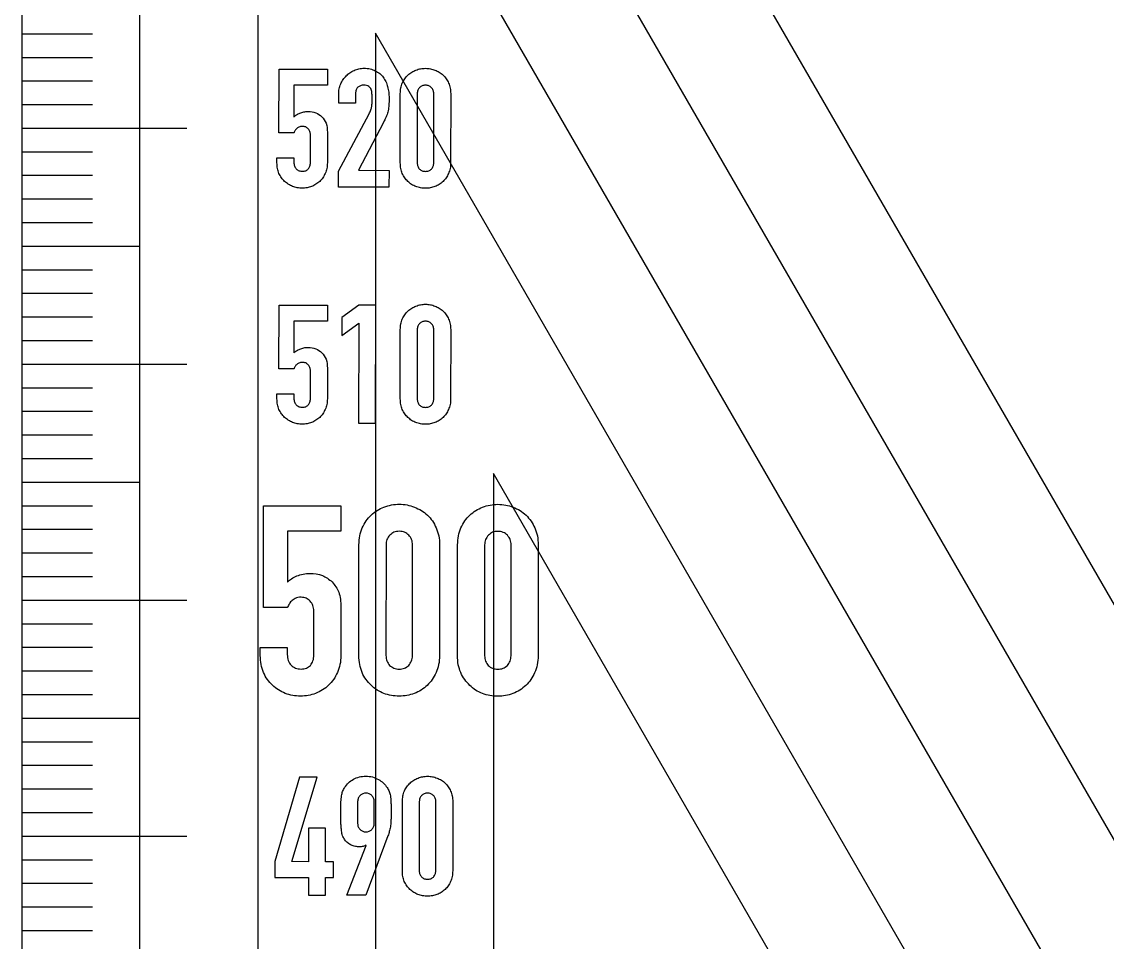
# Model space of a CAD drawing. Header units: millimetres. Extents: x 0 to 736, y 0 to 580.
# Drawn here: x 0 to 46.01, y 485.5 to 524.51 of the extents above; entities that cross this region are included whole.
import ezdxf

# ---------------------------------------------------------------- set-up
doc = ezdxf.new("R2010")
doc.units = ezdxf.units.MM
doc.layers.get('0').update_dxf_attribs({"linetype": 'CONTINUOUS'})

msp = doc.modelspace()

# ---------------------------------------------------------------- linework, layer by layer
for p, q in [((0, 524), (3, 524)), ((0, 523), (3, 523)), ((10.904, 519.802), (10.906, 522.499)), ((10.906, 522.499), (12.957, 522.497)), ((12.957, 522.497), (12.957, 521.823)), ((0, 522), (3, 522)), ((11.538, 521.824), (11.537, 520.476)), ((12.957, 521.823), (11.538, 521.824)), ((13.433, 521.057), (13.434, 521.451)), ((14.15, 521.464), (14.15, 521.057)), ((16.044, 518.527), (16.046, 521.462)), ((16.762, 521.462), (16.76, 518.527)), ((17.462, 518.526), (17.465, 521.461)), ((18.181, 521.461), (18.179, 518.525)), ((0, 521), (3, 521)), ((14.15, 521.057), (13.433, 521.057)), ((13.431, 518.171), (14.725, 520.607)), ((0, 520), (7, 520)), ((15.329, 520.241), (14.274, 518.212)), ((11.536, 519.802), (10.904, 519.802)), ((12.238, 518.544), (12.239, 519.717)), ((12.955, 519.822), (12.954, 518.53)), ((0, 519), (3, 519)), ((10.819, 518.531), (10.819, 518.742)), ((10.819, 518.742), (11.536, 518.741)), ((11.536, 518.741), (11.535, 518.559)), ((13.431, 517.497), (13.431, 518.171)), ((14.274, 518.212), (15.566, 518.211)), ((15.566, 518.211), (15.565, 517.495)), ((0, 518), (3, 518)), ((15.565, 517.495), (13.431, 517.497)), ((0, 517), (3, 517)), ((0, 516), (3, 516)), ((0, 515), (5, 515)), ((0, 514), (3, 514)), ((0, 513), (3, 513)), ((10.904, 509.802), (10.906, 512.499)), ((10.906, 512.499), (12.957, 512.497)), ((12.957, 512.497), (12.957, 511.823)), ((0, 512), (3, 512)), ((11.538, 511.824), (11.537, 510.476)), ((12.957, 511.823), (11.538, 511.824)), ((16.044, 508.527), (16.046, 511.462)), ((16.762, 511.462), (16.76, 508.527)), ((17.462, 508.526), (17.465, 511.461)), ((18.181, 511.461), (18.179, 508.525)), ((0, 511), (3, 511)), ((0, 510), (7, 510)), ((11.536, 509.802), (10.904, 509.802)), ((12.955, 509.822), (12.954, 508.53)), ((12.238, 508.544), (12.239, 509.717)), ((0, 509), (3, 509)), ((10.819, 508.531), (10.819, 508.742)), ((10.819, 508.742), (11.536, 508.741)), ((11.536, 508.741), (11.535, 508.559)), ((0, 508), (3, 508)), ((0, 507), (3, 507)), ((0, 506), (3, 506)), ((0, 505), (5, 505)), ((0, 504), (3, 504)), ((10.247, 499.686), (10.25, 504.001)), ((10.25, 504.001), (13.531, 503.998)), ((13.531, 503.998), (13.53, 502.919)), ((0, 503), (3, 503)), ((11.261, 502.921), (11.259, 500.764)), ((13.53, 502.919), (11.261, 502.921)), ((0, 502), (3, 502)), ((14.29, 497.649), (14.294, 502.346)), ((15.44, 502.345), (15.436, 497.648)), ((16.56, 497.647), (16.564, 502.344)), ((17.71, 502.343), (17.706, 497.646)), ((18.47, 497.646), (18.474, 502.342)), ((19.62, 502.341), (19.616, 497.645)), ((20.74, 497.644), (20.743, 502.341)), ((21.89, 502.34), (21.886, 497.643)), ((0, 501), (3, 501)), ((0, 500), (7, 500)), ((11.258, 499.685), (10.247, 499.686)), ((13.528, 499.717), (13.526, 497.65)), ((12.38, 497.673), (12.382, 499.549)), ((0, 499), (3, 499)), ((0, 498), (3, 498)), ((10.11, 497.652), (10.111, 497.989)), ((10.111, 497.989), (11.257, 497.989)), ((11.257, 497.989), (11.257, 497.696)), ((0, 497), (3, 497)), ((0, 496), (3, 496)), ((0, 495), (5, 495)), ((0, 494), (3, 494)), ((0, 493), (3, 493)), ((0, 492), (3, 492)), ((14.238, 491.464), (14.237, 490.537)), ((14.939, 490.536), (14.94, 491.463)), ((16.132, 488.527), (16.134, 491.462)), ((16.85, 491.462), (16.848, 488.526)), ((17.55, 488.526), (17.552, 491.461)), ((18.269, 491.461), (18.266, 488.525)), ((0, 491), (3, 491)), ((0, 490), (7, 490)), ((15.522, 490.009), (14.579, 487.496)), ((13.778, 487.497), (14.594, 489.596)), ((14.594, 489.596), (14.58, 489.61)), ((0, 489), (3, 489)), ((0, 488), (3, 488)), ((14.579, 487.496), (13.778, 487.497)), ((0, 487), (3, 487)), ((0, 486), (3, 486))]:
    msp.add_line(p, q)
for points in [[(334.863, 0), (0, 580), (0, 0)], [(326.203, 5), (5, 5), (5, 561.34)], [(317.543, 10), (10, 542.679), (10, 10)], [(308.882, 15), (15, 524.019), (15, 15)], [(14.284, 511.738), (14.28, 507.496), (14.997, 507.496), (15.001, 512.496), (14.284, 512.496), (13.568, 511.97), (13.567, 511.212)], [(300.222, 20), (20, 505.359), (20, 20)], [(12.157, 488.242), (12.156, 487.498), (12.872, 487.497), (12.873, 488.242), (13.217, 488.241), (13.218, 488.916), (12.873, 488.916), (12.875, 490.341), (12.158, 490.342), (12.157, 488.916), (11.448, 488.917), (12.525, 492.498), (11.767, 492.498), (10.732, 488.918), (10.731, 488.243)]]:
    msp.add_lwpolyline(points, close=True)
for points, knots in [([(13.518, 521.872), (13.549, 521.935), (13.61, 522.061), (13.704, 522.164), (13.75, 522.216)], [0, 0, 0, 0, 0.02097506, 0.04167795, 0.04167795, 0.04167795, 0.04167795]), ([(13.75, 522.216), (13.8, 522.262), (13.9, 522.357), (14.025, 522.417), (14.088, 522.447)], [0, 0, 0, 0, 0.02029923, 0.04112014, 0.04112014, 0.04112014, 0.04112014]), ([(14.088, 522.447), (14.155, 522.474), (14.29, 522.527), (14.436, 522.535), (14.509, 522.538)], [0, 0, 0, 0, 0.02148538, 0.04337434, 0.04337434, 0.04337434, 0.04337434]), ([(14.509, 522.538), (14.597, 522.535), (14.763, 522.529), (14.915, 522.463), (14.986, 522.432)], [0, 0, 0, 0, 0.02611626, 0.0492751, 0.0492751, 0.0492751, 0.0492751]), ([(14.986, 522.432), (15.051, 522.397), (15.18, 522.325), (15.276, 522.214), (15.323, 522.158)], [0, 0, 0, 0, 0.02201532, 0.04374319, 0.04374319, 0.04374319, 0.04374319]), ([(16.131, 521.912), (16.163, 521.975), (16.227, 522.098), (16.323, 522.199), (16.37, 522.249)], [0, 0, 0, 0, 0.02107908, 0.04149266, 0.04149266, 0.04149266, 0.04149266]), ([(16.37, 522.249), (16.421, 522.293), (16.522, 522.38), (16.646, 522.433), (16.707, 522.459)], [0, 0, 0, 0, 0.02001715, 0.03996019, 0.03996019, 0.03996019, 0.03996019]), ([(16.707, 522.459), (16.773, 522.482), (16.905, 522.527), (17.045, 522.533), (17.114, 522.536)], [0, 0, 0, 0, 0.02083571, 0.04164184, 0.04164184, 0.04164184, 0.04164184]), ([(17.114, 522.536), (17.183, 522.533), (17.321, 522.527), (17.45, 522.481), (17.515, 522.459)], [0, 0, 0, 0, 0.0206313, 0.04096164, 0.04096164, 0.04096164, 0.04096164]), ([(17.515, 522.459), (17.578, 522.432), (17.704, 522.38), (17.807, 522.292), (17.859, 522.248)], [0, 0, 0, 0, 0.02041726, 0.04057331, 0.04057331, 0.04057331, 0.04057331]), ([(17.859, 522.248), (17.905, 522.198), (18, 522.097), (18.06, 521.973), (18.09, 521.91)], [0, 0, 0, 0, 0.02029925, 0.04112017, 0.04112017, 0.04112017, 0.04112017]), ([(13.434, 521.451), (13.437, 521.524), (13.444, 521.669), (13.494, 521.805), (13.518, 521.872)], [0, 0, 0, 0, 0.02187136, 0.04319471, 0.04319471, 0.04319471, 0.04319471]), ([(14.242, 521.731), (14.215, 521.695), (14.157, 521.616), (14.152, 521.517), (14.15, 521.464)], [0, 0, 0, 0, 0.01315776, 0.02877487, 0.02877487, 0.02877487, 0.02877487]), ([(14.501, 521.822), (14.451, 521.819), (14.356, 521.813), (14.278, 521.757), (14.242, 521.731)], [0, 0, 0, 0, 0.01474926, 0.02805729, 0.02805729, 0.02805729, 0.02805729]), ([(14.705, 521.766), (14.677, 521.782), (14.614, 521.818), (14.542, 521.821), (14.501, 521.822)], [0, 0, 0, 0, 0.00957901, 0.02142518, 0.02142518, 0.02142518, 0.02142518]), ([(14.81, 521.639), (14.797, 521.664), (14.771, 521.713), (14.727, 521.748), (14.705, 521.766)], [0, 0, 0, 0, 0.00828123, 0.01660699, 0.01660699, 0.01660699, 0.01660699]), ([(15.323, 522.158), (15.363, 522.097), (15.443, 521.972), (15.484, 521.83), (15.506, 521.758)], [0, 0, 0, 0, 0.02171086, 0.04419716, 0.04419716, 0.04419716, 0.04419716]), ([(15.506, 521.758), (15.524, 521.681), (15.561, 521.524), (15.566, 521.363), (15.568, 521.28)], [0, 0, 0, 0, 0.02365398, 0.04828335, 0.04828335, 0.04828335, 0.04828335]), ([(16.046, 521.462), (16.049, 521.543), (16.055, 521.697), (16.106, 521.842), (16.131, 521.912)], [0, 0, 0, 0, 0.02396916, 0.04596419, 0.04596419, 0.04596419, 0.04596419]), ([(17.114, 521.82), (17.065, 521.816), (16.969, 521.808), (16.897, 521.745), (16.861, 521.715)], [0, 0, 0, 0, 0.01428975, 0.0280251, 0.0280251, 0.0280251, 0.0280251]), ([(17.367, 521.714), (17.331, 521.745), (17.258, 521.808), (17.163, 521.816), (17.114, 521.82)], [0, 0, 0, 0, 0.0137354, 0.02802509, 0.02802509, 0.02802509, 0.02802509]), ([(18.09, 521.91), (18.117, 521.841), (18.172, 521.696), (18.178, 521.541), (18.181, 521.461)], [0, 0, 0, 0, 0.02215211, 0.04613734, 0.04613734, 0.04613734, 0.04613734]), ([(14.845, 521.456), (14.844, 521.49), (14.842, 521.552), (14.821, 521.611), (14.81, 521.639)], [0, 0, 0, 0, 0.00987058, 0.01869946, 0.01869946, 0.01869946, 0.01869946]), ([(14.838, 520.923), (14.842, 520.975), (14.851, 521.089), (14.852, 521.204), (14.852, 521.267)], [0, 0, 0, 0, 0.01566047, 0.03444887, 0.03444887, 0.03444887, 0.03444887]), ([(14.852, 521.267), (14.852, 521.298), (14.851, 521.361), (14.847, 521.424), (14.845, 521.456)], [0, 0, 0, 0, 0.00930642, 0.01897666, 0.01897666, 0.01897666, 0.01897666]), ([(15.568, 521.28), (15.568, 521.224), (15.568, 521.121), (15.563, 521.018), (15.561, 520.971)], [0, 0, 0, 0, 0.01685484, 0.03090968, 0.03090968, 0.03090968, 0.03090968]), ([(16.861, 521.715), (16.832, 521.679), (16.773, 521.605), (16.766, 521.511), (16.762, 521.462)], [0, 0, 0, 0, 0.01343938, 0.02769777, 0.02769777, 0.02769777, 0.02769777]), ([(17.465, 521.461), (17.461, 521.51), (17.454, 521.604), (17.395, 521.678), (17.367, 521.714)], [0, 0, 0, 0, 0.01425838, 0.02769777, 0.02769777, 0.02769777, 0.02769777]), ([(14.725, 520.607), (14.754, 520.662), (14.806, 520.763), (14.828, 520.873), (14.838, 520.923)], [0, 0, 0, 0, 0.01869959, 0.0336883, 0.0336883, 0.0336883, 0.0336883]), ([(15.561, 520.971), (15.558, 520.932), (15.552, 520.854), (15.539, 520.778), (15.533, 520.74)], [0, 0, 0, 0, 0.01180969, 0.02335546, 0.02335546, 0.02335546, 0.02335546]), ([(11.537, 520.476), (11.573, 520.508), (11.649, 520.574), (11.742, 520.616), (11.79, 520.637)], [0, 0, 0, 0, 0.01436714, 0.03014916, 0.03014916, 0.03014916, 0.03014916]), ([(11.79, 520.637), (11.844, 520.658), (11.955, 520.7), (12.073, 520.705), (12.134, 520.707)], [0, 0, 0, 0, 0.0171557, 0.03532359, 0.03532359, 0.03532359, 0.03532359]), ([(12.134, 520.707), (12.248, 520.699), (12.468, 520.684), (12.641, 520.548), (12.724, 520.482)], [0, 0, 0, 0, 0.03348034, 0.06445096, 0.06445096, 0.06445096, 0.06445096]), ([(12.724, 520.482), (12.791, 520.394), (12.94, 520.201), (12.949, 519.956), (12.955, 519.822)], [0, 0, 0, 0, 0.03243716, 0.07149286, 0.07149286, 0.07149286, 0.07149286]), ([(15.462, 520.515), (15.443, 520.473), (15.401, 520.381), (15.355, 520.291), (15.329, 520.241)], [0, 0, 0, 0, 0.01374547, 0.03046905, 0.03046905, 0.03046905, 0.03046905]), ([(15.533, 520.74), (15.525, 520.702), (15.508, 520.625), (15.478, 520.552), (15.462, 520.515)], [0, 0, 0, 0, 0.0115818, 0.02358179, 0.02358179, 0.02358179, 0.02358179]), ([(11.642, 519.97), (11.629, 519.956), (11.603, 519.929), (11.587, 519.895), (11.579, 519.879)], [0, 0, 0, 0, 0.00573204, 0.01115459, 0.01115459, 0.01115459, 0.01115459]), ([(11.747, 520.04), (11.727, 520.031), (11.689, 520.012), (11.657, 519.984), (11.642, 519.97)], [0, 0, 0, 0, 0.00659935, 0.01271385, 0.01271385, 0.01271385, 0.01271385]), ([(11.902, 520.075), (11.873, 520.074), (11.819, 520.072), (11.77, 520.051), (11.747, 520.04)], [0, 0, 0, 0, 0.00847253, 0.01597255, 0.01597255, 0.01597255, 0.01597255]), ([(12.14, 519.97), (12.107, 520.001), (12.04, 520.063), (11.948, 520.071), (11.902, 520.075)], [0, 0, 0, 0, 0.01316714, 0.02676721, 0.02676721, 0.02676721, 0.02676721]), ([(12.239, 519.717), (12.235, 519.764), (12.227, 519.858), (12.169, 519.933), (12.14, 519.97)], [0, 0, 0, 0, 0.01391267, 0.02764696, 0.02764696, 0.02764696, 0.02764696]), ([(11.579, 519.879), (11.569, 519.862), (11.555, 519.836), (11.541, 519.811), (11.536, 519.802)], [0, 0, 0, 0, 0.005814769, 0.008799342, 0.008799342, 0.008799342, 0.008799342]), ([(10.903, 518.082), (10.878, 518.151), (10.827, 518.297), (10.822, 518.451), (10.819, 518.531)], [0, 0, 0, 0, 0.02199505, 0.04596421, 0.04596421, 0.04596421, 0.04596421]), ([(11.535, 518.559), (11.538, 518.502), (11.544, 518.397), (11.605, 518.311), (11.633, 518.271)], [0, 0, 0, 0, 0.01651123, 0.03099373, 0.03099373, 0.03099373, 0.03099373]), ([(12.146, 518.27), (12.173, 518.308), (12.23, 518.39), (12.235, 518.49), (12.238, 518.544)], [0, 0, 0, 0, 0.01361029, 0.0294011, 0.0294011, 0.0294011, 0.0294011]), ([(12.954, 518.53), (12.951, 518.449), (12.944, 518.294), (12.889, 518.15), (12.862, 518.08)], [0, 0, 0, 0, 0.02398523, 0.04613737, 0.04613737, 0.04613737, 0.04613737]), ([(16.128, 518.078), (16.103, 518.147), (16.052, 518.293), (16.047, 518.447), (16.044, 518.527)], [0, 0, 0, 0, 0.02199501, 0.04596421, 0.04596421, 0.04596421, 0.04596421]), ([(16.76, 518.527), (16.764, 518.477), (16.771, 518.381), (16.83, 518.304), (16.858, 518.267)], [0, 0, 0, 0, 0.01443138, 0.02831409, 0.02831409, 0.02831409, 0.02831409]), ([(17.364, 518.266), (17.392, 518.304), (17.451, 518.381), (17.459, 518.477), (17.462, 518.526)], [0, 0, 0, 0, 0.01388274, 0.02831408, 0.02831408, 0.02831408, 0.02831408]), ([(18.179, 518.525), (18.175, 518.445), (18.169, 518.29), (18.114, 518.145), (18.087, 518.076)], [0, 0, 0, 0, 0.02398523, 0.04613736, 0.04613736, 0.04613736, 0.04613736]), ([(11.141, 517.744), (11.094, 517.794), (10.999, 517.895), (10.935, 518.019), (10.903, 518.082)], [0, 0, 0, 0, 0.02041354, 0.04149266, 0.04149266, 0.04149266, 0.04149266]), ([(11.633, 518.271), (11.672, 518.242), (11.751, 518.183), (11.849, 518.176), (11.9, 518.172)], [0, 0, 0, 0, 0.01403176, 0.02898238, 0.02898238, 0.02898238, 0.02898238]), ([(11.9, 518.172), (11.95, 518.175), (12.043, 518.181), (12.113, 518.242), (12.146, 518.27)], [0, 0, 0, 0, 0.01443135, 0.02714595, 0.02714595, 0.02714595, 0.02714595]), ([(12.862, 518.08), (12.832, 518.017), (12.772, 517.893), (12.677, 517.793), (12.63, 517.743)], [0, 0, 0, 0, 0.02082093, 0.04112014, 0.04112014, 0.04112014, 0.04112014]), ([(16.366, 517.74), (16.319, 517.79), (16.224, 517.891), (16.16, 518.015), (16.128, 518.078)], [0, 0, 0, 0, 0.02041353, 0.04149263, 0.04149263, 0.04149263, 0.04149263]), ([(16.858, 518.267), (16.894, 518.238), (16.968, 518.179), (17.062, 518.172), (17.111, 518.168)], [0, 0, 0, 0, 0.01343937, 0.02769775, 0.02769775, 0.02769775, 0.02769775]), ([(17.111, 518.168), (17.16, 518.172), (17.254, 518.179), (17.328, 518.238), (17.364, 518.266)], [0, 0, 0, 0, 0.01425839, 0.02769774, 0.02769774, 0.02769774, 0.02769774]), ([(18.087, 518.076), (18.056, 518.013), (17.996, 517.889), (17.902, 517.789), (17.855, 517.739)], [0, 0, 0, 0, 0.02082092, 0.04112014, 0.04112014, 0.04112014, 0.04112014]), ([(11.478, 517.527), (11.417, 517.555), (11.294, 517.612), (11.192, 517.7), (11.141, 517.744)], [0, 0, 0, 0, 0.02018047, 0.04030584, 0.04030584, 0.04030584, 0.04030584]), ([(12.63, 517.743), (12.579, 517.699), (12.475, 517.61), (12.349, 517.554), (12.286, 517.526)], [0, 0, 0, 0, 0.02026353, 0.04091276, 0.04091276, 0.04091276, 0.04091276]), ([(16.703, 517.522), (16.642, 517.551), (16.519, 517.607), (16.417, 517.696), (16.366, 517.74)], [0, 0, 0, 0, 0.02018042, 0.04030582, 0.04030582, 0.04030582, 0.04030582]), ([(17.855, 517.739), (17.803, 517.695), (17.699, 517.606), (17.574, 517.55), (17.511, 517.522)], [0, 0, 0, 0, 0.02026353, 0.04091276, 0.04091276, 0.04091276, 0.04091276]), ([(11.886, 517.456), (11.816, 517.459), (11.677, 517.465), (11.545, 517.506), (11.478, 517.527)], [0, 0, 0, 0, 0.02079054, 0.04148599, 0.04148599, 0.04148599, 0.04148599]), ([(12.286, 517.526), (12.221, 517.505), (12.091, 517.464), (11.955, 517.459), (11.886, 517.456)], [0, 0, 0, 0, 0.02018659, 0.04080219, 0.04080219, 0.04080219, 0.04080219]), ([(17.11, 517.452), (17.041, 517.455), (16.902, 517.461), (16.769, 517.502), (16.703, 517.522)], [0, 0, 0, 0, 0.02079057, 0.04148602, 0.04148602, 0.04148602, 0.04148602]), ([(17.511, 517.522), (17.446, 517.501), (17.316, 517.46), (17.179, 517.455), (17.11, 517.452)], [0, 0, 0, 0, 0.02018659, 0.04080219, 0.04080219, 0.04080219, 0.04080219]), ([(16.707, 512.459), (16.773, 512.482), (16.905, 512.527), (17.045, 512.533), (17.114, 512.536)], [0, 0, 0, 0, 0.02083571, 0.04164184, 0.04164184, 0.04164184, 0.04164184]), ([(17.114, 512.536), (17.183, 512.533), (17.321, 512.527), (17.45, 512.481), (17.515, 512.459)], [0, 0, 0, 0, 0.0206313, 0.04096164, 0.04096164, 0.04096164, 0.04096164]), ([(16.131, 511.912), (16.163, 511.975), (16.227, 512.098), (16.323, 512.199), (16.37, 512.249)], [0, 0, 0, 0, 0.02107908, 0.04149266, 0.04149266, 0.04149266, 0.04149266]), ([(16.37, 512.249), (16.421, 512.293), (16.522, 512.38), (16.646, 512.433), (16.707, 512.459)], [0, 0, 0, 0, 0.02001715, 0.03996019, 0.03996019, 0.03996019, 0.03996019]), ([(17.515, 512.459), (17.578, 512.432), (17.704, 512.38), (17.807, 512.292), (17.859, 512.248)], [0, 0, 0, 0, 0.02041726, 0.04057331, 0.04057331, 0.04057331, 0.04057331]), ([(17.859, 512.248), (17.905, 512.198), (18, 512.097), (18.06, 511.973), (18.09, 511.91)], [0, 0, 0, 0, 0.02029925, 0.04112017, 0.04112017, 0.04112017, 0.04112017]), ([(16.046, 511.462), (16.049, 511.543), (16.055, 511.697), (16.106, 511.842), (16.131, 511.912)], [0, 0, 0, 0, 0.02396916, 0.04596419, 0.04596419, 0.04596419, 0.04596419]), ([(16.861, 511.715), (16.832, 511.679), (16.773, 511.605), (16.766, 511.511), (16.762, 511.462)], [0, 0, 0, 0, 0.01343938, 0.02769777, 0.02769777, 0.02769777, 0.02769777]), ([(17.114, 511.82), (17.065, 511.816), (16.969, 511.808), (16.897, 511.745), (16.861, 511.715)], [0, 0, 0, 0, 0.01428975, 0.0280251, 0.0280251, 0.0280251, 0.0280251]), ([(17.367, 511.714), (17.331, 511.745), (17.258, 511.808), (17.163, 511.816), (17.114, 511.82)], [0, 0, 0, 0, 0.0137354, 0.02802509, 0.02802509, 0.02802509, 0.02802509]), ([(17.465, 511.461), (17.461, 511.51), (17.454, 511.604), (17.395, 511.678), (17.367, 511.714)], [0, 0, 0, 0, 0.01425838, 0.02769777, 0.02769777, 0.02769777, 0.02769777]), ([(18.09, 511.91), (18.117, 511.841), (18.172, 511.696), (18.178, 511.541), (18.181, 511.461)], [0, 0, 0, 0, 0.02215211, 0.04613734, 0.04613734, 0.04613734, 0.04613734]), ([(11.79, 510.637), (11.844, 510.658), (11.955, 510.7), (12.073, 510.705), (12.134, 510.707)], [0, 0, 0, 0, 0.0171557, 0.03532359, 0.03532359, 0.03532359, 0.03532359]), ([(12.134, 510.707), (12.248, 510.699), (12.468, 510.684), (12.641, 510.548), (12.724, 510.482)], [0, 0, 0, 0, 0.03348034, 0.06445096, 0.06445096, 0.06445096, 0.06445096]), ([(11.537, 510.476), (11.573, 510.508), (11.649, 510.574), (11.742, 510.616), (11.79, 510.637)], [0, 0, 0, 0, 0.01436714, 0.03014916, 0.03014916, 0.03014916, 0.03014916]), ([(12.724, 510.482), (12.791, 510.394), (12.94, 510.201), (12.949, 509.956), (12.955, 509.822)], [0, 0, 0, 0, 0.03243716, 0.07149286, 0.07149286, 0.07149286, 0.07149286]), ([(11.579, 509.879), (11.569, 509.862), (11.555, 509.836), (11.541, 509.811), (11.536, 509.802)], [0, 0, 0, 0, 0.005814769, 0.008799342, 0.008799342, 0.008799342, 0.008799342]), ([(11.642, 509.97), (11.629, 509.956), (11.603, 509.929), (11.587, 509.895), (11.579, 509.879)], [0, 0, 0, 0, 0.00573204, 0.01115459, 0.01115459, 0.01115459, 0.01115459]), ([(11.747, 510.04), (11.727, 510.031), (11.689, 510.012), (11.657, 509.984), (11.642, 509.97)], [0, 0, 0, 0, 0.00659935, 0.01271385, 0.01271385, 0.01271385, 0.01271385]), ([(11.902, 510.075), (11.873, 510.074), (11.819, 510.072), (11.77, 510.051), (11.747, 510.04)], [0, 0, 0, 0, 0.00847253, 0.01597255, 0.01597255, 0.01597255, 0.01597255]), ([(12.14, 509.97), (12.107, 510.001), (12.04, 510.063), (11.948, 510.071), (11.902, 510.075)], [0, 0, 0, 0, 0.01316714, 0.02676721, 0.02676721, 0.02676721, 0.02676721]), ([(12.239, 509.717), (12.235, 509.764), (12.227, 509.858), (12.169, 509.933), (12.14, 509.97)], [0, 0, 0, 0, 0.01391267, 0.02764696, 0.02764696, 0.02764696, 0.02764696]), ([(10.903, 508.082), (10.878, 508.151), (10.827, 508.297), (10.822, 508.451), (10.819, 508.531)], [0, 0, 0, 0, 0.02199505, 0.04596421, 0.04596421, 0.04596421, 0.04596421]), ([(11.535, 508.559), (11.538, 508.502), (11.544, 508.397), (11.605, 508.311), (11.633, 508.271)], [0, 0, 0, 0, 0.01651123, 0.03099373, 0.03099373, 0.03099373, 0.03099373]), ([(12.146, 508.27), (12.173, 508.308), (12.23, 508.39), (12.235, 508.49), (12.238, 508.544)], [0, 0, 0, 0, 0.01361029, 0.0294011, 0.0294011, 0.0294011, 0.0294011]), ([(12.954, 508.53), (12.951, 508.449), (12.944, 508.294), (12.889, 508.15), (12.862, 508.08)], [0, 0, 0, 0, 0.02398523, 0.04613737, 0.04613737, 0.04613737, 0.04613737]), ([(16.128, 508.078), (16.103, 508.147), (16.052, 508.293), (16.047, 508.447), (16.044, 508.527)], [0, 0, 0, 0, 0.02199501, 0.04596421, 0.04596421, 0.04596421, 0.04596421]), ([(16.76, 508.527), (16.764, 508.477), (16.771, 508.381), (16.83, 508.304), (16.858, 508.267)], [0, 0, 0, 0, 0.01443138, 0.02831409, 0.02831409, 0.02831409, 0.02831409]), ([(17.364, 508.266), (17.392, 508.304), (17.451, 508.381), (17.459, 508.477), (17.462, 508.526)], [0, 0, 0, 0, 0.01388274, 0.02831408, 0.02831408, 0.02831408, 0.02831408]), ([(18.179, 508.525), (18.175, 508.445), (18.169, 508.29), (18.114, 508.145), (18.087, 508.076)], [0, 0, 0, 0, 0.02398523, 0.04613736, 0.04613736, 0.04613736, 0.04613736]), ([(11.141, 507.744), (11.094, 507.794), (10.999, 507.895), (10.935, 508.019), (10.903, 508.082)], [0, 0, 0, 0, 0.02041354, 0.04149266, 0.04149266, 0.04149266, 0.04149266]), ([(11.633, 508.271), (11.672, 508.242), (11.751, 508.183), (11.849, 508.176), (11.9, 508.172)], [0, 0, 0, 0, 0.01403176, 0.02898238, 0.02898238, 0.02898238, 0.02898238]), ([(11.9, 508.172), (11.95, 508.175), (12.043, 508.181), (12.113, 508.242), (12.146, 508.27)], [0, 0, 0, 0, 0.01443135, 0.02714595, 0.02714595, 0.02714595, 0.02714595]), ([(12.862, 508.08), (12.832, 508.017), (12.772, 507.893), (12.677, 507.793), (12.63, 507.743)], [0, 0, 0, 0, 0.02082093, 0.04112014, 0.04112014, 0.04112014, 0.04112014]), ([(16.366, 507.74), (16.319, 507.79), (16.224, 507.891), (16.16, 508.015), (16.128, 508.078)], [0, 0, 0, 0, 0.02041353, 0.04149263, 0.04149263, 0.04149263, 0.04149263]), ([(16.858, 508.267), (16.894, 508.238), (16.968, 508.179), (17.062, 508.172), (17.111, 508.168)], [0, 0, 0, 0, 0.01343937, 0.02769775, 0.02769775, 0.02769775, 0.02769775]), ([(17.111, 508.168), (17.16, 508.172), (17.254, 508.179), (17.328, 508.238), (17.364, 508.266)], [0, 0, 0, 0, 0.01425839, 0.02769774, 0.02769774, 0.02769774, 0.02769774]), ([(18.087, 508.076), (18.056, 508.013), (17.996, 507.889), (17.902, 507.789), (17.855, 507.739)], [0, 0, 0, 0, 0.02082092, 0.04112014, 0.04112014, 0.04112014, 0.04112014]), ([(11.478, 507.527), (11.417, 507.555), (11.294, 507.612), (11.192, 507.7), (11.141, 507.744)], [0, 0, 0, 0, 0.02018047, 0.04030584, 0.04030584, 0.04030584, 0.04030584]), ([(11.886, 507.456), (11.816, 507.459), (11.677, 507.465), (11.545, 507.506), (11.478, 507.527)], [0, 0, 0, 0, 0.02079054, 0.04148599, 0.04148599, 0.04148599, 0.04148599]), ([(12.286, 507.526), (12.221, 507.505), (12.091, 507.464), (11.955, 507.459), (11.886, 507.456)], [0, 0, 0, 0, 0.02018659, 0.04080219, 0.04080219, 0.04080219, 0.04080219]), ([(12.63, 507.743), (12.579, 507.699), (12.475, 507.61), (12.349, 507.554), (12.286, 507.526)], [0, 0, 0, 0, 0.02026353, 0.04091276, 0.04091276, 0.04091276, 0.04091276]), ([(16.703, 507.522), (16.642, 507.551), (16.519, 507.607), (16.417, 507.696), (16.366, 507.74)], [0, 0, 0, 0, 0.02018042, 0.04030582, 0.04030582, 0.04030582, 0.04030582]), ([(17.11, 507.452), (17.041, 507.455), (16.902, 507.461), (16.769, 507.502), (16.703, 507.522)], [0, 0, 0, 0, 0.02079057, 0.04148602, 0.04148602, 0.04148602, 0.04148602]), ([(17.511, 507.522), (17.446, 507.501), (17.316, 507.46), (17.179, 507.455), (17.11, 507.452)], [0, 0, 0, 0, 0.02018659, 0.04080219, 0.04080219, 0.04080219, 0.04080219]), ([(17.855, 507.739), (17.803, 507.695), (17.699, 507.606), (17.574, 507.55), (17.511, 507.522)], [0, 0, 0, 0, 0.02026353, 0.04091276, 0.04091276, 0.04091276, 0.04091276]), ([(14.812, 503.604), (14.893, 503.674), (15.056, 503.814), (15.253, 503.898), (15.351, 503.94)], [0, 0, 0, 0, 0.03202745, 0.06393636, 0.06393636, 0.06393636, 0.06393636]), ([(15.351, 503.94), (15.457, 503.976), (15.669, 504.048), (15.892, 504.058), (16.003, 504.063)], [0, 0, 0, 0, 0.03333714, 0.06662693, 0.06662693, 0.06662693, 0.06662693]), ([(16.003, 504.063), (16.114, 504.058), (16.333, 504.048), (16.541, 503.975), (16.644, 503.939)], [0, 0, 0, 0, 0.0330101, 0.06553862, 0.06553862, 0.06553862, 0.06553862]), ([(16.644, 503.939), (16.745, 503.897), (16.946, 503.814), (17.112, 503.672), (17.194, 503.602)], [0, 0, 0, 0, 0.03266769, 0.06491734, 0.06491734, 0.06491734, 0.06491734]), ([(18.992, 503.6), (19.073, 503.671), (19.236, 503.81), (19.433, 503.895), (19.531, 503.937)], [0, 0, 0, 0, 0.0320274, 0.06393637, 0.06393637, 0.06393637, 0.06393637]), ([(19.531, 503.937), (19.637, 503.973), (19.848, 504.045), (20.072, 504.055), (20.183, 504.06)], [0, 0, 0, 0, 0.0333372, 0.06662693, 0.06662693, 0.06662693, 0.06662693]), ([(20.183, 504.06), (20.294, 504.055), (20.513, 504.045), (20.72, 503.972), (20.823, 503.936)], [0, 0, 0, 0, 0.0330101, 0.06553868, 0.06553868, 0.06553868, 0.06553868]), ([(20.823, 503.936), (20.925, 503.894), (21.126, 503.811), (21.291, 503.669), (21.374, 503.598)], [0, 0, 0, 0, 0.03266764, 0.06491724, 0.06491724, 0.06491724, 0.06491724]), ([(14.429, 503.065), (14.481, 503.165), (14.583, 503.363), (14.737, 503.524), (14.812, 503.604)], [0, 0, 0, 0, 0.03372656, 0.06638821, 0.06638821, 0.06638821, 0.06638821]), ([(17.194, 503.602), (17.269, 503.522), (17.42, 503.362), (17.516, 503.163), (17.564, 503.062)], [0, 0, 0, 0, 0.03247873, 0.06579218, 0.06579218, 0.06579218, 0.06579218]), ([(18.609, 503.061), (18.661, 503.162), (18.763, 503.36), (18.916, 503.521), (18.992, 503.6)], [0, 0, 0, 0, 0.03372656, 0.06638821, 0.06638821, 0.06638821, 0.06638821]), ([(21.374, 503.598), (21.448, 503.519), (21.6, 503.358), (21.695, 503.16), (21.744, 503.059)], [0, 0, 0, 0, 0.03247873, 0.06579218, 0.06579218, 0.06579218, 0.06579218]), ([(14.294, 502.346), (14.299, 502.474), (14.308, 502.721), (14.39, 502.953), (14.429, 503.065)], [0, 0, 0, 0, 0.03835068, 0.07354274, 0.07354274, 0.07354274, 0.07354274]), ([(16.002, 502.917), (15.924, 502.911), (15.771, 502.898), (15.655, 502.798), (15.598, 502.749)], [0, 0, 0, 0, 0.02286357, 0.04484016, 0.04484016, 0.04484016, 0.04484016]), ([(16.407, 502.749), (16.35, 502.798), (16.234, 502.898), (16.08, 502.911), (16.002, 502.917)], [0, 0, 0, 0, 0.02197664, 0.04484015, 0.04484015, 0.04484015, 0.04484015]), ([(17.564, 503.062), (17.607, 502.951), (17.695, 502.72), (17.705, 502.472), (17.71, 502.343)], [0, 0, 0, 0, 0.0354434, 0.07381979, 0.07381979, 0.07381979, 0.07381979]), ([(18.474, 502.342), (18.478, 502.471), (18.487, 502.718), (18.57, 502.95), (18.609, 503.061)], [0, 0, 0, 0, 0.03835068, 0.07354275, 0.07354275, 0.07354275, 0.07354275]), ([(20.182, 502.914), (20.104, 502.908), (19.951, 502.895), (19.834, 502.795), (19.777, 502.746)], [0, 0, 0, 0, 0.02286357, 0.0448402, 0.0448402, 0.0448402, 0.0448402]), ([(20.586, 502.745), (20.53, 502.794), (20.413, 502.895), (20.26, 502.908), (20.182, 502.914)], [0, 0, 0, 0, 0.02197659, 0.0448401, 0.0448401, 0.0448401, 0.0448401]), ([(21.744, 503.059), (21.787, 502.948), (21.875, 502.716), (21.885, 502.468), (21.89, 502.34)], [0, 0, 0, 0, 0.03544342, 0.0738198, 0.0738198, 0.0738198, 0.0738198]), ([(15.598, 502.749), (15.552, 502.692), (15.457, 502.574), (15.446, 502.423), (15.44, 502.345)], [0, 0, 0, 0, 0.02150297, 0.04431639, 0.04431639, 0.04431639, 0.04431639]), ([(16.564, 502.344), (16.558, 502.422), (16.547, 502.573), (16.453, 502.691), (16.407, 502.749)], [0, 0, 0, 0, 0.02281343, 0.04431639, 0.04431639, 0.04431639, 0.04431639]), ([(19.777, 502.746), (19.732, 502.689), (19.637, 502.57), (19.626, 502.419), (19.62, 502.341)], [0, 0, 0, 0, 0.02150297, 0.04431639, 0.04431639, 0.04431639, 0.04431639]), ([(20.743, 502.341), (20.738, 502.418), (20.727, 502.57), (20.632, 502.688), (20.586, 502.745)], [0, 0, 0, 0, 0.02281343, 0.04431646, 0.04431646, 0.04431646, 0.04431646]), ([(11.259, 500.764), (11.317, 500.815), (11.439, 500.921), (11.586, 500.987), (11.664, 501.022)], [0, 0, 0, 0, 0.02298742, 0.04823866, 0.04823866, 0.04823866, 0.04823866]), ([(11.664, 501.022), (11.75, 501.055), (11.927, 501.122), (12.117, 501.13), (12.214, 501.134)], [0, 0, 0, 0, 0.02744916, 0.05651778, 0.05651778, 0.05651778, 0.05651778]), ([(12.214, 501.134), (12.397, 501.121), (12.749, 501.097), (13.025, 500.878), (13.158, 500.774)], [0, 0, 0, 0, 0.0535685, 0.1031215, 0.1031215, 0.1031215, 0.1031215]), ([(13.158, 500.774), (13.266, 500.633), (13.503, 500.323), (13.519, 499.931), (13.528, 499.717)], [0, 0, 0, 0, 0.0518994, 0.1143885, 0.1143885, 0.1143885, 0.1143885]), ([(11.843, 500.123), (11.797, 500.121), (11.711, 500.118), (11.632, 500.083), (11.596, 500.067)], [0, 0, 0, 0, 0.01355611, 0.02555611, 0.02555611, 0.02555611, 0.02555611]), ([(12.225, 499.954), (12.172, 500.003), (12.064, 500.103), (11.917, 500.116), (11.843, 500.123)], [0, 0, 0, 0, 0.02106743, 0.04282757, 0.04282757, 0.04282757, 0.04282757]), ([(11.326, 499.809), (11.311, 499.782), (11.288, 499.741), (11.266, 499.699), (11.258, 499.685)], [0, 0, 0, 0, 0.00930366, 0.01407891, 0.01407891, 0.01407891, 0.01407891]), ([(11.427, 499.955), (11.406, 499.932), (11.365, 499.888), (11.339, 499.835), (11.326, 499.809)], [0, 0, 0, 0, 0.00917125, 0.01784735, 0.01784735, 0.01784735, 0.01784735]), ([(11.596, 500.067), (11.564, 500.052), (11.502, 500.022), (11.451, 499.976), (11.427, 499.955)], [0, 0, 0, 0, 0.01055896, 0.02034217, 0.02034217, 0.02034217, 0.02034217]), ([(12.382, 499.549), (12.375, 499.625), (12.363, 499.775), (12.271, 499.895), (12.225, 499.954)], [0, 0, 0, 0, 0.02226026, 0.04423509, 0.04423509, 0.04423509, 0.04423509]), ([(10.245, 496.933), (10.206, 497.045), (10.124, 497.277), (10.115, 497.524), (10.11, 497.652)], [0, 0, 0, 0, 0.03519209, 0.07354268, 0.07354268, 0.07354268, 0.07354268]), ([(11.257, 497.696), (11.261, 497.606), (11.27, 497.437), (11.368, 497.3), (11.414, 497.236)], [0, 0, 0, 0, 0.02641793, 0.04958997, 0.04958997, 0.04958997, 0.04958997]), ([(12.234, 497.235), (12.276, 497.296), (12.368, 497.426), (12.376, 497.587), (12.38, 497.673)], [0, 0, 0, 0, 0.02177646, 0.04704173, 0.04704173, 0.04704173, 0.04704173]), ([(13.526, 497.65), (13.521, 497.521), (13.511, 497.273), (13.422, 497.042), (13.38, 496.931)], [0, 0, 0, 0, 0.03837636, 0.07381973, 0.07381973, 0.07381973, 0.07381973]), ([(14.425, 496.93), (14.385, 497.041), (14.303, 497.274), (14.295, 497.52), (14.29, 497.649)], [0, 0, 0, 0, 0.03519209, 0.07354268, 0.07354268, 0.07354268, 0.07354268]), ([(15.436, 497.648), (15.442, 497.57), (15.454, 497.415), (15.547, 497.293), (15.593, 497.232)], [0, 0, 0, 0, 0.02309011, 0.04530245, 0.04530245, 0.04530245, 0.04530245]), ([(16.402, 497.232), (16.448, 497.292), (16.542, 497.415), (16.554, 497.569), (16.56, 497.647)], [0, 0, 0, 0, 0.02221232, 0.04530244, 0.04530244, 0.04530244, 0.04530244]), ([(17.706, 497.646), (17.701, 497.518), (17.691, 497.27), (17.602, 497.038), (17.559, 496.927)], [0, 0, 0, 0, 0.03837636, 0.07381973, 0.07381973, 0.07381973, 0.07381973]), ([(18.604, 496.927), (18.565, 497.038), (18.483, 497.27), (18.475, 497.517), (18.47, 497.646)], [0, 0, 0, 0, 0.03519211, 0.07354269, 0.07354269, 0.07354269, 0.07354269]), ([(19.616, 497.645), (19.622, 497.566), (19.634, 497.412), (19.727, 497.289), (19.773, 497.229)], [0, 0, 0, 0, 0.02309011, 0.04530246, 0.04530246, 0.04530246, 0.04530246]), ([(20.582, 497.228), (20.628, 497.289), (20.722, 497.411), (20.734, 497.565), (20.74, 497.644)], [0, 0, 0, 0, 0.02221239, 0.0453025, 0.0453025, 0.0453025, 0.0453025]), ([(21.886, 497.643), (21.881, 497.514), (21.871, 497.266), (21.782, 497.035), (21.739, 496.924)], [0, 0, 0, 0, 0.03837635, 0.07381974, 0.07381974, 0.07381974, 0.07381974]), ([(10.626, 496.394), (10.551, 496.473), (10.398, 496.635), (10.296, 496.833), (10.245, 496.933)], [0, 0, 0, 0, 0.03266168, 0.06638827, 0.06638827, 0.06638827, 0.06638827]), ([(11.414, 497.236), (11.475, 497.19), (11.601, 497.095), (11.759, 497.084), (11.84, 497.078)], [0, 0, 0, 0, 0.02245082, 0.04637181, 0.04637181, 0.04637181, 0.04637181]), ([(11.84, 497.078), (11.92, 497.083), (12.069, 497.091), (12.181, 497.189), (12.234, 497.235)], [0, 0, 0, 0, 0.02309016, 0.04343351, 0.04343351, 0.04343351, 0.04343351]), ([(13.38, 496.931), (13.331, 496.83), (13.235, 496.631), (13.083, 496.471), (13.008, 496.392)], [0, 0, 0, 0, 0.03331348, 0.06579225, 0.06579225, 0.06579225, 0.06579225]), ([(14.806, 496.39), (14.731, 496.47), (14.578, 496.631), (14.476, 496.829), (14.425, 496.93)], [0, 0, 0, 0, 0.03266167, 0.06638826, 0.06638826, 0.06638826, 0.06638826]), ([(15.593, 497.232), (15.651, 497.186), (15.769, 497.092), (15.92, 497.08), (15.998, 497.075)], [0, 0, 0, 0, 0.02150298, 0.04431639, 0.04431639, 0.04431639, 0.04431639]), ([(15.998, 497.075), (16.075, 497.08), (16.227, 497.091), (16.345, 497.186), (16.402, 497.232)], [0, 0, 0, 0, 0.02281341, 0.04431639, 0.04431639, 0.04431639, 0.04431639]), ([(17.559, 496.927), (17.511, 496.827), (17.414, 496.628), (17.263, 496.468), (17.188, 496.388)], [0, 0, 0, 0, 0.03331348, 0.06579223, 0.06579223, 0.06579223, 0.06579223]), ([(18.986, 496.387), (18.911, 496.466), (18.758, 496.628), (18.656, 496.826), (18.604, 496.927)], [0, 0, 0, 0, 0.03266167, 0.06638826, 0.06638826, 0.06638826, 0.06638826]), ([(19.773, 497.229), (19.83, 497.183), (19.948, 497.088), (20.1, 497.077), (20.177, 497.071)], [0, 0, 0, 0, 0.02150303, 0.04431644, 0.04431644, 0.04431644, 0.04431644]), ([(20.177, 497.071), (20.255, 497.077), (20.406, 497.088), (20.525, 497.183), (20.582, 497.228)], [0, 0, 0, 0, 0.02281341, 0.04431634, 0.04431634, 0.04431634, 0.04431634]), ([(21.739, 496.924), (21.69, 496.823), (21.594, 496.625), (21.443, 496.464), (21.368, 496.385)], [0, 0, 0, 0, 0.03331348, 0.06579223, 0.06579223, 0.06579223, 0.06579223]), ([(11.165, 496.045), (11.067, 496.09), (10.871, 496.181), (10.708, 496.323), (10.626, 496.394)], [0, 0, 0, 0, 0.03228871, 0.06448934, 0.06448934, 0.06448934, 0.06448934]), ([(11.817, 495.932), (11.706, 495.937), (11.484, 495.946), (11.271, 496.012), (11.165, 496.045)], [0, 0, 0, 0, 0.03326488, 0.06637761, 0.06637761, 0.06637761, 0.06637761]), ([(12.458, 496.044), (12.354, 496.011), (12.146, 495.945), (11.927, 495.936), (11.817, 495.932)], [0, 0, 0, 0, 0.03229849, 0.06528349, 0.06528349, 0.06528349, 0.06528349]), ([(13.008, 496.392), (12.926, 496.321), (12.759, 496.178), (12.559, 496.089), (12.458, 496.044)], [0, 0, 0, 0, 0.03242163, 0.0654604, 0.0654604, 0.0654604, 0.0654604]), ([(15.345, 496.041), (15.247, 496.087), (15.051, 496.178), (14.888, 496.319), (14.806, 496.39)], [0, 0, 0, 0, 0.03228868, 0.06448935, 0.06448935, 0.06448935, 0.06448935]), ([(15.997, 495.929), (15.885, 495.933), (15.663, 495.943), (15.451, 496.009), (15.345, 496.041)], [0, 0, 0, 0, 0.0332649, 0.06637762, 0.06637762, 0.06637762, 0.06637762]), ([(16.637, 496.04), (16.534, 496.008), (16.326, 495.942), (16.107, 495.933), (15.997, 495.929)], [0, 0, 0, 0, 0.03229849, 0.06528349, 0.06528349, 0.06528349, 0.06528349]), ([(17.188, 496.388), (17.106, 496.318), (16.939, 496.175), (16.739, 496.085), (16.637, 496.04)], [0, 0, 0, 0, 0.03242164, 0.06546043, 0.06546043, 0.06546043, 0.06546043]), ([(19.525, 496.038), (19.427, 496.084), (19.231, 496.174), (19.067, 496.316), (18.986, 496.387)], [0, 0, 0, 0, 0.03228873, 0.06448935, 0.06448935, 0.06448935, 0.06448935]), ([(20.177, 495.925), (20.065, 495.93), (19.843, 495.939), (19.631, 496.005), (19.525, 496.038)], [0, 0, 0, 0, 0.0332649, 0.06637762, 0.06637762, 0.06637762, 0.06637762]), ([(20.817, 496.037), (20.714, 496.004), (20.505, 495.938), (20.287, 495.93), (20.177, 495.925)], [0, 0, 0, 0, 0.03229855, 0.06528354, 0.06528354, 0.06528354, 0.06528354]), ([(21.368, 496.385), (21.285, 496.314), (21.119, 496.171), (20.918, 496.082), (20.817, 496.037)], [0, 0, 0, 0, 0.03242164, 0.06546032, 0.06546032, 0.06546032, 0.06546032]), ([(13.684, 492.054), (13.734, 492.127), (13.834, 492.271), (13.982, 492.365), (14.056, 492.412)], [0, 0, 0, 0, 0.02623929, 0.05211902, 0.05211902, 0.05211902, 0.05211902]), ([(14.056, 492.412), (14.139, 492.449), (14.309, 492.524), (14.495, 492.533), (14.59, 492.538)], [0, 0, 0, 0, 0.02700001, 0.05526708, 0.05526708, 0.05526708, 0.05526708]), ([(14.59, 492.538), (14.684, 492.533), (14.869, 492.523), (15.035, 492.443), (15.116, 492.404)], [0, 0, 0, 0, 0.02811294, 0.05481335, 0.05481335, 0.05481335, 0.05481335]), ([(15.116, 492.404), (15.19, 492.358), (15.337, 492.265), (15.438, 492.124), (15.488, 492.053)], [0, 0, 0, 0, 0.02577646, 0.05160553, 0.05160553, 0.05160553, 0.05160553]), ([(16.458, 492.249), (16.508, 492.293), (16.61, 492.38), (16.733, 492.433), (16.795, 492.459)], [0, 0, 0, 0, 0.02001715, 0.03996019, 0.03996019, 0.03996019, 0.03996019]), ([(16.795, 492.459), (16.861, 492.482), (16.993, 492.526), (17.132, 492.533), (17.202, 492.536)], [0, 0, 0, 0, 0.02083571, 0.04164184, 0.04164184, 0.04164184, 0.04164184]), ([(17.202, 492.536), (17.271, 492.533), (17.408, 492.527), (17.538, 492.481), (17.602, 492.458)], [0, 0, 0, 0, 0.0206313, 0.04096164, 0.04096164, 0.04096164, 0.04096164]), ([(17.602, 492.458), (17.666, 492.432), (17.792, 492.38), (17.895, 492.291), (17.946, 492.247)], [0, 0, 0, 0, 0.02041726, 0.04057331, 0.04057331, 0.04057331, 0.04057331]), ([(13.557, 491.71), (13.562, 491.743), (13.571, 491.805), (13.59, 491.865), (13.599, 491.893)], [0, 0, 0, 0, 0.00998697, 0.01876507, 0.01876507, 0.01876507, 0.01876507]), ([(13.599, 491.893), (13.612, 491.919), (13.638, 491.974), (13.668, 492.027), (13.684, 492.054)], [0, 0, 0, 0, 0.00879387, 0.01822369, 0.01822369, 0.01822369, 0.01822369]), ([(14.589, 491.822), (14.544, 491.818), (14.452, 491.809), (14.38, 491.752), (14.343, 491.724)], [0, 0, 0, 0, 0.01339458, 0.02698107, 0.02698107, 0.02698107, 0.02698107]), ([(14.835, 491.723), (14.799, 491.752), (14.726, 491.809), (14.635, 491.818), (14.589, 491.822)], [0, 0, 0, 0, 0.01358646, 0.02698104, 0.02698104, 0.02698104, 0.02698104]), ([(15.488, 492.053), (15.504, 492.025), (15.534, 491.973), (15.56, 491.918), (15.572, 491.891)], [0, 0, 0, 0, 0.00942984, 0.01822372, 0.01822372, 0.01822372, 0.01822372]), ([(15.572, 491.891), (15.584, 491.863), (15.608, 491.804), (15.621, 491.742), (15.628, 491.709)], [0, 0, 0, 0, 0.00900001, 0.01913404, 0.01913404, 0.01913404, 0.01913404]), ([(16.134, 491.462), (16.137, 491.543), (16.142, 491.697), (16.194, 491.842), (16.219, 491.912)], [0, 0, 0, 0, 0.02396916, 0.04596419, 0.04596419, 0.04596419, 0.04596419]), ([(16.219, 491.912), (16.251, 491.975), (16.315, 492.098), (16.41, 492.199), (16.458, 492.249)], [0, 0, 0, 0, 0.02107908, 0.04149266, 0.04149266, 0.04149266, 0.04149266]), ([(17.946, 492.247), (17.993, 492.198), (18.087, 492.097), (18.147, 491.973), (18.178, 491.91)], [0, 0, 0, 0, 0.02029925, 0.04112017, 0.04112017, 0.04112017, 0.04112017]), ([(18.178, 491.91), (18.204, 491.841), (18.26, 491.696), (18.266, 491.541), (18.269, 491.461)], [0, 0, 0, 0, 0.02215211, 0.04613734, 0.04613734, 0.04613734, 0.04613734]), ([(13.521, 491.036), (13.521, 491.11), (13.522, 491.244), (13.526, 491.377), (13.529, 491.436)], [0, 0, 0, 0, 0.02229705, 0.04003661, 0.04003661, 0.04003661, 0.04003661]), ([(13.529, 491.436), (13.531, 491.486), (13.536, 491.578), (13.55, 491.669), (13.557, 491.71)], [0, 0, 0, 0, 0.01495989, 0.02754781, 0.02754781, 0.02754781, 0.02754781]), ([(14.343, 491.724), (14.313, 491.687), (14.249, 491.613), (14.242, 491.515), (14.238, 491.464)], [0, 0, 0, 0, 0.01387937, 0.02868706, 0.02868706, 0.02868706, 0.02868706]), ([(14.94, 491.463), (14.936, 491.514), (14.929, 491.612), (14.866, 491.687), (14.835, 491.723)], [0, 0, 0, 0, 0.01480769, 0.02868708, 0.02868708, 0.02868708, 0.02868708]), ([(15.628, 491.709), (15.633, 491.667), (15.643, 491.576), (15.647, 491.484), (15.649, 491.435)], [0, 0, 0, 0, 0.01252532, 0.02747388, 0.02747388, 0.02747388, 0.02747388]), ([(15.649, 491.435), (15.651, 491.376), (15.656, 491.242), (15.656, 491.109), (15.656, 491.034)], [0, 0, 0, 0, 0.01773956, 0.0400366, 0.0400366, 0.0400366, 0.0400366]), ([(16.949, 491.715), (16.92, 491.679), (16.861, 491.605), (16.854, 491.51), (16.85, 491.462)], [0, 0, 0, 0, 0.01343938, 0.02769777, 0.02769777, 0.02769777, 0.02769777]), ([(17.202, 491.82), (17.153, 491.816), (17.057, 491.808), (16.984, 491.745), (16.949, 491.715)], [0, 0, 0, 0, 0.01428975, 0.0280251, 0.0280251, 0.0280251, 0.0280251]), ([(17.454, 491.714), (17.419, 491.745), (17.346, 491.808), (17.25, 491.816), (17.202, 491.82)], [0, 0, 0, 0, 0.0137354, 0.02802509, 0.02802509, 0.02802509, 0.02802509]), ([(17.552, 491.461), (17.549, 491.51), (17.542, 491.604), (17.483, 491.678), (17.454, 491.714)], [0, 0, 0, 0, 0.01425838, 0.02769777, 0.02769777, 0.02769777, 0.02769777]), ([(13.528, 490.545), (13.526, 490.618), (13.521, 490.782), (13.521, 490.946), (13.521, 491.036)], [0, 0, 0, 0, 0.02212707, 0.04916416, 0.04916416, 0.04916416, 0.04916416]), ([(15.656, 491.034), (15.656, 490.964), (15.655, 490.835), (15.651, 490.706), (15.649, 490.648)], [0, 0, 0, 0, 0.0212437, 0.0386323, 0.0386323, 0.0386323, 0.0386323]), ([(13.556, 490.229), (13.549, 490.276), (13.535, 490.381), (13.53, 490.487), (13.528, 490.545)], [0, 0, 0, 0, 0.01432845, 0.03174095, 0.03174095, 0.03174095, 0.03174095]), ([(14.237, 490.537), (14.241, 490.486), (14.248, 490.388), (14.312, 490.313), (14.342, 490.277)], [0, 0, 0, 0, 0.01480768, 0.02868706, 0.02868706, 0.02868706, 0.02868706]), ([(14.834, 490.277), (14.865, 490.313), (14.928, 490.388), (14.936, 490.486), (14.939, 490.536)], [0, 0, 0, 0, 0.01387939, 0.02868708, 0.02868708, 0.02868708, 0.02868708]), ([(15.649, 490.648), (15.646, 490.603), (15.642, 490.518), (15.632, 490.434), (15.627, 490.395)], [0, 0, 0, 0, 0.01372194, 0.02537399, 0.02537399, 0.02537399, 0.02537399]), ([(13.598, 490.018), (13.589, 490.049), (13.569, 490.118), (13.56, 490.19), (13.556, 490.229)], [0, 0, 0, 0, 0.00979376, 0.02151312, 0.02151312, 0.02151312, 0.02151312]), ([(13.675, 489.87), (13.659, 489.894), (13.629, 489.94), (13.608, 489.992), (13.598, 490.018)], [0, 0, 0, 0, 0.0084306, 0.01668387, 0.01668387, 0.01668387, 0.01668387]), ([(14.342, 490.277), (14.379, 490.248), (14.451, 490.191), (14.542, 490.183), (14.588, 490.179)], [0, 0, 0, 0, 0.01358649, 0.02698107, 0.02698107, 0.02698107, 0.02698107]), ([(14.588, 490.179), (14.633, 490.183), (14.725, 490.191), (14.797, 490.248), (14.834, 490.277)], [0, 0, 0, 0, 0.01339458, 0.02698104, 0.02698104, 0.02698104, 0.02698104]), ([(15.578, 490.192), (15.57, 490.162), (15.554, 490.101), (15.533, 490.041), (15.522, 490.009)], [0, 0, 0, 0, 0.0091157, 0.01910885, 0.01910885, 0.01910885, 0.01910885]), ([(15.627, 490.395), (15.62, 490.36), (15.607, 490.291), (15.587, 490.224), (15.578, 490.192)], [0, 0, 0, 0, 0.01094976, 0.02095835, 0.02095835, 0.02095835, 0.02095835]), ([(13.927, 489.638), (13.877, 489.67), (13.779, 489.732), (13.709, 489.825), (13.675, 489.87)], [0, 0, 0, 0, 0.01773523, 0.03454979, 0.03454979, 0.03454979, 0.03454979]), ([(14.278, 489.547), (14.217, 489.551), (14.094, 489.558), (13.983, 489.612), (13.927, 489.638)], [0, 0, 0, 0, 0.01840055, 0.03659216, 0.03659216, 0.03659216, 0.03659216]), ([(14.468, 489.561), (14.441, 489.557), (14.378, 489.547), (14.314, 489.547), (14.278, 489.547)], [0, 0, 0, 0, 0.00831834, 0.01903338, 0.01903338, 0.01903338, 0.01903338]), ([(14.58, 489.61), (14.566, 489.6), (14.531, 489.578), (14.491, 489.567), (14.468, 489.561)], [0, 0, 0, 0, 0.00526976, 0.01232072, 0.01232072, 0.01232072, 0.01232072]), ([(16.215, 488.078), (16.191, 488.147), (16.14, 488.292), (16.134, 488.447), (16.132, 488.527)], [0, 0, 0, 0, 0.02199501, 0.04596421, 0.04596421, 0.04596421, 0.04596421]), ([(16.848, 488.526), (16.852, 488.477), (16.859, 488.381), (16.917, 488.304), (16.946, 488.267)], [0, 0, 0, 0, 0.01443138, 0.02831409, 0.02831409, 0.02831409, 0.02831409]), ([(16.946, 488.267), (16.982, 488.238), (17.056, 488.179), (17.15, 488.172), (17.199, 488.168)], [0, 0, 0, 0, 0.01343937, 0.02769775, 0.02769775, 0.02769775, 0.02769775]), ([(17.199, 488.168), (17.247, 488.172), (17.342, 488.178), (17.416, 488.237), (17.452, 488.266)], [0, 0, 0, 0, 0.01425839, 0.02769774, 0.02769774, 0.02769774, 0.02769774]), ([(17.452, 488.266), (17.48, 488.304), (17.539, 488.38), (17.546, 488.477), (17.55, 488.526)], [0, 0, 0, 0, 0.01388274, 0.02831408, 0.02831408, 0.02831408, 0.02831408]), ([(18.266, 488.525), (18.263, 488.445), (18.257, 488.29), (18.201, 488.145), (18.175, 488.076)], [0, 0, 0, 0, 0.02398523, 0.04613736, 0.04613736, 0.04613736, 0.04613736]), ([(16.454, 487.74), (16.407, 487.79), (16.311, 487.891), (16.248, 488.015), (16.215, 488.078)], [0, 0, 0, 0, 0.02041353, 0.04149263, 0.04149263, 0.04149263, 0.04149263]), ([(16.791, 487.522), (16.729, 487.551), (16.607, 487.607), (16.505, 487.696), (16.454, 487.74)], [0, 0, 0, 0, 0.02018042, 0.04030582, 0.04030582, 0.04030582, 0.04030582]), ([(17.943, 487.739), (17.891, 487.695), (17.787, 487.605), (17.662, 487.55), (17.598, 487.522)], [0, 0, 0, 0, 0.02026353, 0.04091276, 0.04091276, 0.04091276, 0.04091276]), ([(18.175, 488.076), (18.144, 488.013), (18.084, 487.889), (17.989, 487.789), (17.943, 487.739)], [0, 0, 0, 0, 0.02082092, 0.04112014, 0.04112014, 0.04112014, 0.04112014]), ([(17.198, 487.452), (17.129, 487.455), (16.99, 487.461), (16.857, 487.502), (16.791, 487.522)], [0, 0, 0, 0, 0.02079057, 0.04148602, 0.04148602, 0.04148602, 0.04148602]), ([(17.598, 487.522), (17.534, 487.501), (17.404, 487.46), (17.267, 487.454), (17.198, 487.452)], [0, 0, 0, 0, 0.02018659, 0.04080219, 0.04080219, 0.04080219, 0.04080219])]:
    msp.add_open_spline(points, degree=3, knots=knots)

doc.saveas('drawing.dxf')
